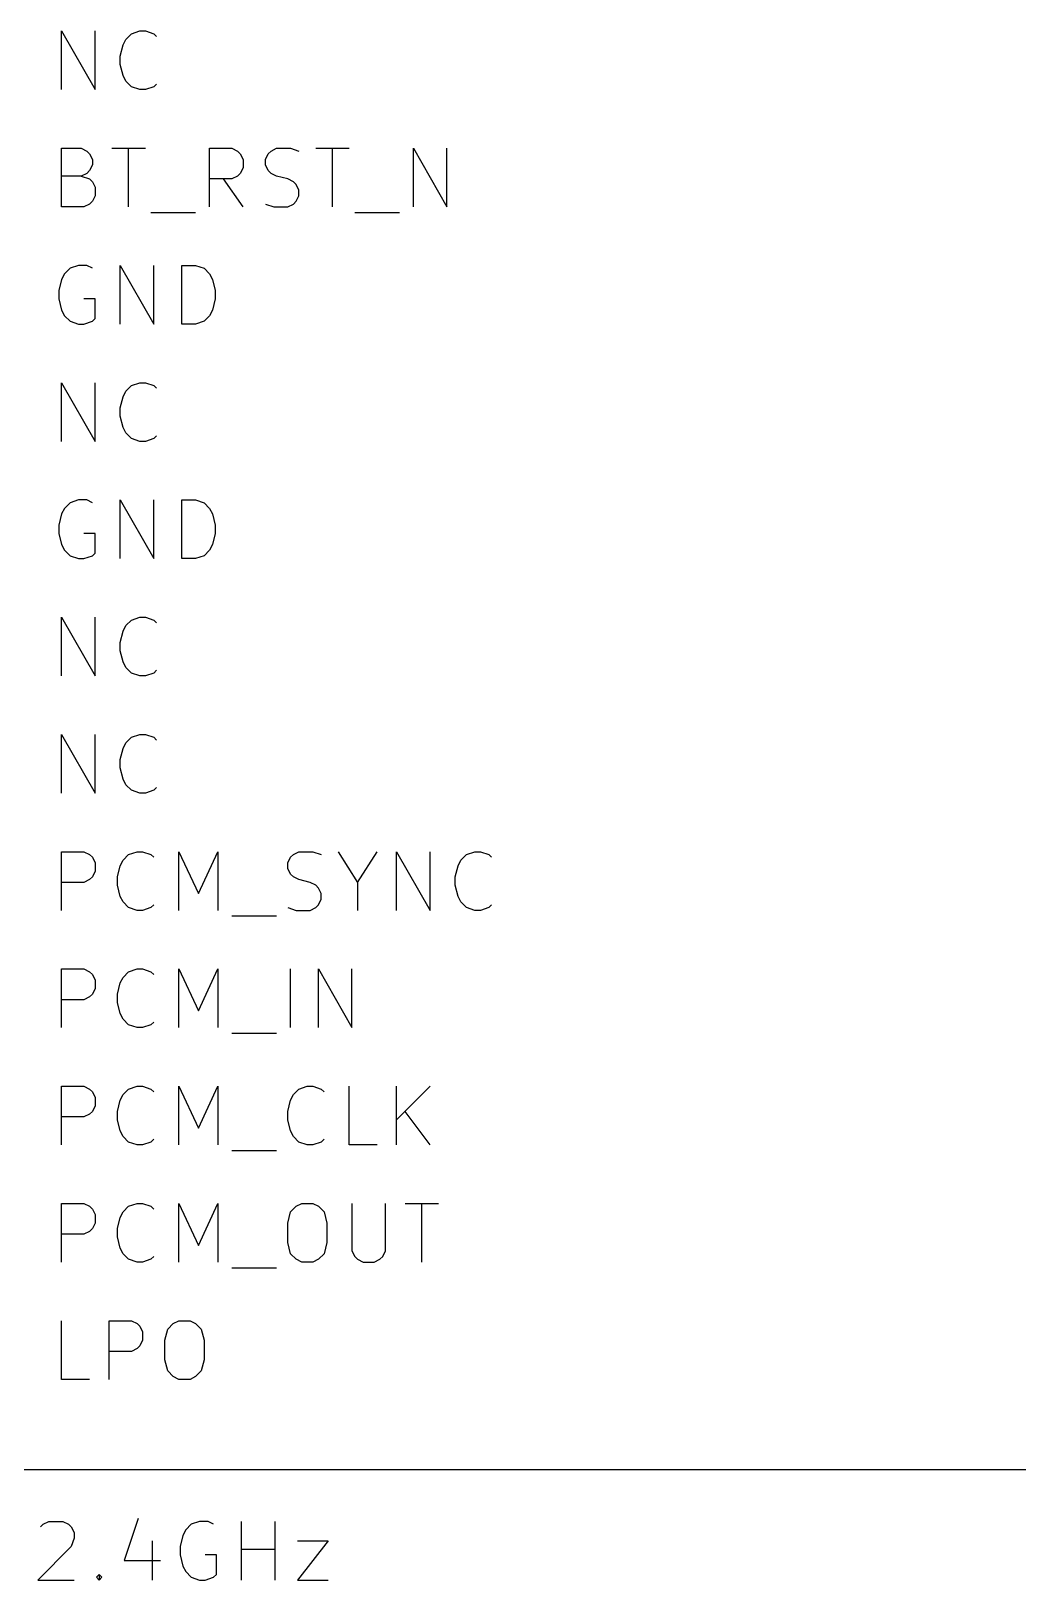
# Model space of a CAD drawing. Header units: millimetres. Extents: x 6 to 276, y -192 to -5.
# Drawn here: x 106.83 to 128.19, y -109.07 to -75.52 of the extents above; entities that cross this region are included whole.
import ezdxf

# ---------------------------------------------------------------- set-up
doc = ezdxf.new("R2010")
doc.units = ezdxf.units.MM
doc.layers.add('GREENSIXTYFIVE', color=129, linetype='CONTINUOUS')
doc.layers.add('RED', color=14, linetype='CONTINUOUS')

msp = doc.modelspace()

# ---------------------------------------------------------------- linework, layer by layer
at = {"layer": 'GREENSIXTYFIVE', "linetype": 'CONTINUOUS'}
for p, q in [((107.4903, -76.7875), (107.4903, -75.5175)), ((107.4903, -75.5175), (108.216, -76.7875)), ((108.216, -76.7875), (108.216, -75.5175)), ((108.7604, -76.0618), (108.8208, -75.8199)), ((108.8208, -75.8199), (108.8813, -75.699)), ((108.8813, -75.699), (109.0023, -75.578)), ((109.0023, -75.578), (109.1837, -75.5175)), ((109.1837, -75.5175), (109.3046, -75.5175)), ((109.3046, -75.5175), (109.4861, -75.578)), ((109.4861, -75.578), (109.5465, -75.6385)), ((108.7604, -76.2432), (108.7604, -76.0618)), ((108.8208, -76.4851), (108.7604, -76.2432)), ((108.8813, -76.6061), (108.8208, -76.4851)), ((109.0023, -76.7271), (108.8813, -76.6061)), ((109.1837, -76.7875), (109.0023, -76.7271)), ((109.3046, -76.7875), (109.1837, -76.7875)), ((109.4861, -76.7271), (109.3046, -76.7875)), ((109.5465, -76.6666), (109.4861, -76.7271)), ((107.4903, -79.3275), (107.4903, -78.0575)), ((107.4903, -78.0575), (107.9137, -78.0575)), ((107.9137, -78.0575), (108.0346, -78.118)), ((108.0346, -78.118), (108.0951, -78.1785)), ((108.0951, -78.1785), (108.1556, -78.2994)), ((108.5789, -78.0575), (109.3046, -78.0575)), ((108.9418, -79.3275), (108.9418, -78.0575)), ((110.6955, -79.3275), (110.6955, -78.0575)), ((110.6955, -78.0575), (111.1793, -78.0575)), ((111.1793, -78.0575), (111.3003, -78.118)), ((111.3003, -78.118), (111.3608, -78.1785)), ((111.3608, -78.1785), (111.4212, -78.2994)), ((111.9051, -78.2994), (111.9655, -78.1785)), ((111.9655, -78.1785), (112.026, -78.118)), ((112.026, -78.118), (112.147, -78.0575)), ((112.147, -78.0575), (112.4493, -78.0575)), ((112.4493, -78.0575), (112.6308, -78.118)), ((112.9936, -78.0575), (113.7193, -78.0575)), ((113.3565, -79.3275), (113.3565, -78.0575)), ((115.1102, -79.3275), (115.1102, -78.0575)), ((115.1102, -78.0575), (115.8359, -79.3275)), ((115.8359, -79.3275), (115.8359, -78.0575)), ((108.1556, -78.4204), (108.0951, -78.5413)), ((108.1556, -78.2994), (108.1556, -78.4204)), ((111.4212, -78.4809), (111.3608, -78.6018)), ((111.4212, -78.2994), (111.4212, -78.4809)), ((111.9051, -78.4204), (111.9051, -78.2994)), ((111.9655, -78.5413), (111.9051, -78.4204)), ((107.9137, -78.6623), (107.4903, -78.6623)), ((108.0346, -78.6018), (107.9137, -78.6623)), ((107.9137, -78.6623), (108.0951, -78.7228)), ((108.0951, -78.5413), (108.0346, -78.6018)), ((108.0951, -78.7228), (108.1556, -78.7832)), ((108.1556, -78.7832), (108.216, -78.9042)), ((111.1793, -78.7228), (110.6955, -78.7228)), ((111.4212, -79.3275), (110.9979, -78.7228)), ((111.3003, -78.6623), (111.1793, -78.7228)), ((111.3608, -78.6018), (111.3003, -78.6623)), ((112.026, -78.6018), (111.9655, -78.5413)), ((112.147, -78.6623), (112.026, -78.6018)), ((112.3889, -78.7228), (112.147, -78.6623)), ((112.5098, -78.7832), (112.3889, -78.7228)), ((112.5703, -78.8437), (112.5098, -78.7832)), ((112.6308, -78.9647), (112.5703, -78.8437)), ((108.216, -79.0856), (108.1556, -79.2066)), ((108.216, -78.9042), (108.216, -79.0856)), ((112.5703, -79.2066), (112.6308, -79.0856)), ((112.6308, -79.0856), (112.6308, -78.9647)), ((107.9741, -79.3275), (107.4903, -79.3275)), ((108.0951, -79.2671), (107.9741, -79.3275)), ((108.1556, -79.2066), (108.0951, -79.2671)), ((109.4256, -79.4485), (110.3932, -79.4485)), ((111.9051, -79.2671), (112.0865, -79.3275)), ((112.0865, -79.3275), (112.3889, -79.3275)), ((112.3889, -79.3275), (112.5098, -79.2671)), ((112.5098, -79.2671), (112.5703, -79.2066)), ((113.8403, -79.4485), (114.8079, -79.4485)), ((107.5508, -80.779), (107.4903, -80.8999)), ((107.6718, -80.658), (107.5508, -80.779)), ((107.8532, -80.5975), (107.6718, -80.658)), ((108.0346, -80.5975), (107.8532, -80.5975)), ((108.1556, -80.658), (108.0346, -80.5975)), ((108.7603, -81.8675), (108.7603, -80.5975)), ((108.7603, -80.5975), (109.486, -81.8675)), ((109.486, -81.8675), (109.486, -80.5975)), ((110.0908, -81.8675), (110.0908, -80.5975)), ((110.0908, -80.5975), (110.3932, -80.5975)), ((110.3932, -80.5975), (110.5746, -80.658)), ((110.5746, -80.658), (110.6956, -80.779)), ((110.6956, -80.779), (110.7561, -80.8999)), ((107.4903, -80.8999), (107.4299, -81.1418)), ((107.4299, -81.1418), (107.4299, -81.3232)), ((110.7561, -80.8999), (110.8165, -81.1418)), ((110.8165, -81.1418), (110.8165, -81.3232)), ((107.4299, -81.3232), (107.4903, -81.5651)), ((108.216, -81.3232), (107.9741, -81.3232)), ((108.216, -81.7466), (108.216, -81.3232)), ((110.8165, -81.3232), (110.7561, -81.5651)), ((107.4903, -81.5651), (107.5508, -81.6861)), ((107.5508, -81.6861), (107.6718, -81.8071)), ((107.6718, -81.8071), (107.8532, -81.8675)), ((107.8532, -81.8675), (107.9741, -81.8675)), ((107.9741, -81.8675), (108.1556, -81.8071)), ((108.1556, -81.8071), (108.216, -81.7466)), ((110.3932, -81.8675), (110.0908, -81.8675)), ((110.5746, -81.8071), (110.3932, -81.8675)), ((110.6956, -81.6861), (110.5746, -81.8071)), ((110.7561, -81.5651), (110.6956, -81.6861)), ((107.4903, -84.4075), (107.4903, -83.1375)), ((107.4903, -83.1375), (108.216, -84.4075)), ((108.216, -84.4075), (108.216, -83.1375)), ((108.8813, -83.319), (109.0023, -83.198)), ((109.0023, -83.198), (109.1837, -83.1375)), ((109.1837, -83.1375), (109.3046, -83.1375)), ((109.3046, -83.1375), (109.4861, -83.198)), ((109.4861, -83.198), (109.5465, -83.2585)), ((108.7604, -83.6818), (108.8208, -83.4399)), ((108.8208, -83.4399), (108.8813, -83.319)), ((108.7604, -83.8632), (108.7604, -83.6818)), ((108.8208, -84.1051), (108.7604, -83.8632)), ((108.8813, -84.2261), (108.8208, -84.1051)), ((109.0023, -84.3471), (108.8813, -84.2261)), ((109.1837, -84.4075), (109.0023, -84.3471)), ((109.3046, -84.4075), (109.1837, -84.4075)), ((109.4861, -84.3471), (109.3046, -84.4075)), ((109.5465, -84.2866), (109.4861, -84.3471)), ((107.5508, -85.859), (107.4903, -85.9799)), ((107.6718, -85.738), (107.5508, -85.859)), ((107.8532, -85.6775), (107.6718, -85.738)), ((108.0346, -85.6775), (107.8532, -85.6775)), ((108.1556, -85.738), (108.0346, -85.6775)), ((108.7603, -86.9475), (108.7603, -85.6775)), ((108.7603, -85.6775), (109.486, -86.9475)), ((109.486, -86.9475), (109.486, -85.6775)), ((110.0908, -86.9475), (110.0908, -85.6775)), ((110.0908, -85.6775), (110.3932, -85.6775)), ((110.3932, -85.6775), (110.5746, -85.738)), ((110.5746, -85.738), (110.6956, -85.859)), ((110.6956, -85.859), (110.7561, -85.9799)), ((107.4903, -85.9799), (107.4299, -86.2218)), ((107.4299, -86.2218), (107.4299, -86.4032)), ((110.7561, -85.9799), (110.8165, -86.2218)), ((110.8165, -86.2218), (110.8165, -86.4032)), ((107.4299, -86.4032), (107.4903, -86.6451)), ((108.216, -86.4032), (107.9741, -86.4032)), ((108.216, -86.8266), (108.216, -86.4032)), ((110.8165, -86.4032), (110.7561, -86.6451)), ((107.4903, -86.6451), (107.5508, -86.7661)), ((107.5508, -86.7661), (107.6718, -86.8871)), ((107.6718, -86.8871), (107.8532, -86.9475)), ((107.9741, -86.9475), (108.1556, -86.8871)), ((108.1556, -86.8871), (108.216, -86.8266)), ((110.5746, -86.8871), (110.3932, -86.9475)), ((110.6956, -86.7661), (110.5746, -86.8871)), ((110.7561, -86.6451), (110.6956, -86.7661)), ((107.8532, -86.9475), (107.9741, -86.9475)), ((110.3932, -86.9475), (110.0908, -86.9475)), ((107.4903, -89.4875), (107.4903, -88.2175)), ((107.4903, -88.2175), (108.216, -89.4875)), ((108.216, -89.4875), (108.216, -88.2175)), ((109.0023, -88.278), (109.1837, -88.2175)), ((109.1837, -88.2175), (109.3046, -88.2175)), ((109.3046, -88.2175), (109.4861, -88.278)), ((108.7604, -88.7618), (108.8208, -88.5199)), ((108.8208, -88.5199), (108.8813, -88.399)), ((108.8813, -88.399), (109.0023, -88.278)), ((109.4861, -88.278), (109.5465, -88.3385)), ((108.7604, -88.9432), (108.7604, -88.7618)), ((108.8208, -89.1851), (108.7604, -88.9432)), ((108.8813, -89.3061), (108.8208, -89.1851)), ((109.0023, -89.4271), (108.8813, -89.3061)), ((109.1837, -89.4875), (109.0023, -89.4271)), ((109.3046, -89.4875), (109.1837, -89.4875)), ((109.4861, -89.4271), (109.3046, -89.4875)), ((109.5465, -89.3666), (109.4861, -89.4271)), ((107.4903, -92.0275), (107.4903, -90.7575)), ((107.4903, -90.7575), (108.216, -92.0275)), ((108.216, -92.0275), (108.216, -90.7575)), ((108.8208, -91.0599), (108.8813, -90.939)), ((108.8813, -90.939), (109.0023, -90.818)), ((109.0023, -90.818), (109.1837, -90.7575)), ((109.1837, -90.7575), (109.3046, -90.7575)), ((109.3046, -90.7575), (109.4861, -90.818)), ((109.4861, -90.818), (109.5465, -90.8785)), ((108.7604, -91.3018), (108.8208, -91.0599)), ((108.7604, -91.4832), (108.7604, -91.3018)), ((108.8208, -91.7251), (108.7604, -91.4832)), ((108.8813, -91.8461), (108.8208, -91.7251)), ((109.0023, -91.9671), (108.8813, -91.8461)), ((109.5465, -91.9066), (109.4861, -91.9671)), ((109.1837, -92.0275), (109.0023, -91.9671)), ((109.3046, -92.0275), (109.1837, -92.0275)), ((109.4861, -91.9671), (109.3046, -92.0275)), ((107.4903, -94.5675), (107.4903, -93.2975)), ((107.4903, -93.2975), (107.9741, -93.2975)), ((107.9741, -93.2975), (108.0951, -93.358)), ((108.0951, -93.358), (108.1556, -93.4185)), ((108.1556, -93.4185), (108.216, -93.5394)), ((108.216, -93.5394), (108.216, -93.7209)), ((108.6999, -93.8418), (108.7603, -93.5999)), ((108.7603, -93.5999), (108.8208, -93.479)), ((108.8208, -93.479), (108.9418, -93.358)), ((108.9418, -93.358), (109.1232, -93.2975)), ((109.1232, -93.2975), (109.2441, -93.2975)), ((109.2441, -93.2975), (109.4256, -93.358)), ((109.4256, -93.358), (109.486, -93.4185)), ((110.0303, -94.5675), (110.0303, -93.2975)), ((110.0303, -93.2975), (110.4537, -94.2047)), ((110.4537, -94.2047), (110.877, -93.2975)), ((110.877, -93.2975), (110.877, -94.5675)), ((112.3889, -93.5394), (112.4493, -93.4185)), ((112.3889, -93.6604), (112.3889, -93.5394)), ((112.4493, -93.4185), (112.5098, -93.358)), ((112.5098, -93.358), (112.6308, -93.2975)), ((112.6308, -93.2975), (112.9331, -93.2975)), ((112.9331, -93.2975), (113.1146, -93.358)), ((113.4774, -93.2975), (113.9007, -93.9628)), ((113.9007, -93.9628), (114.3241, -93.2975)), ((114.7474, -94.5675), (114.7474, -93.2975)), ((114.7474, -93.2975), (115.4731, -94.5675)), ((115.4731, -94.5675), (115.4731, -93.2975)), ((116.0175, -93.8418), (116.0779, -93.5999)), ((116.0779, -93.5999), (116.1384, -93.479)), ((116.1384, -93.479), (116.2594, -93.358)), ((116.2594, -93.358), (116.4408, -93.2975)), ((116.4408, -93.2975), (116.5617, -93.2975)), ((116.5617, -93.2975), (116.7432, -93.358)), ((116.7432, -93.358), (116.8036, -93.4185)), ((108.0951, -93.9023), (107.9741, -93.9628)), ((108.1556, -93.8418), (108.0951, -93.9023)), ((108.216, -93.7209), (108.1556, -93.8418)), ((108.6999, -94.0232), (108.6999, -93.8418)), ((112.4493, -93.7813), (112.3889, -93.6604)), ((112.5098, -93.8418), (112.4493, -93.7813)), ((112.6308, -93.9023), (112.5098, -93.8418)), ((112.8727, -93.9628), (112.6308, -93.9023)), ((116.0175, -94.0232), (116.0175, -93.8418)), ((107.9741, -93.9628), (107.4903, -93.9628)), ((108.7603, -94.2651), (108.6999, -94.0232)), ((108.8208, -94.3861), (108.7603, -94.2651)), ((112.9936, -94.0232), (112.8727, -93.9628)), ((113.0541, -94.0837), (112.9936, -94.0232)), ((113.1146, -94.2047), (113.0541, -94.0837)), ((113.1146, -94.3256), (113.1146, -94.2047)), ((113.9007, -93.9628), (113.9007, -94.5675)), ((116.0779, -94.2651), (116.0175, -94.0232)), ((116.1384, -94.3861), (116.0779, -94.2651)), ((108.9418, -94.5071), (108.8208, -94.3861)), ((109.1232, -94.5675), (108.9418, -94.5071)), ((109.2441, -94.5675), (109.1232, -94.5675)), ((109.4256, -94.5071), (109.2441, -94.5675)), ((109.486, -94.4466), (109.4256, -94.5071)), ((112.3889, -94.5071), (112.5703, -94.5675)), ((112.5703, -94.5675), (112.8727, -94.5675)), ((112.8727, -94.5675), (112.9936, -94.5071)), ((112.9936, -94.5071), (113.0541, -94.4466)), ((113.0541, -94.4466), (113.1146, -94.3256)), ((116.2594, -94.5071), (116.1384, -94.3861)), ((116.4408, -94.5675), (116.2594, -94.5071)), ((116.5617, -94.5675), (116.4408, -94.5675)), ((116.7432, -94.5071), (116.5617, -94.5675)), ((116.8036, -94.4466), (116.7432, -94.5071)), ((111.1794, -94.6885), (112.147, -94.6885)), ((107.4903, -97.1075), (107.4903, -95.8375)), ((107.4903, -95.8375), (107.9741, -95.8375)), ((107.9741, -95.8375), (108.0951, -95.898)), ((108.0951, -95.898), (108.1556, -95.9585)), ((108.1556, -95.9585), (108.216, -96.0794)), ((108.8208, -96.019), (108.9418, -95.898)), ((108.9418, -95.898), (109.1232, -95.8375)), ((109.1232, -95.8375), (109.2441, -95.8375)), ((109.2441, -95.8375), (109.4256, -95.898)), ((109.4256, -95.898), (109.486, -95.9585)), ((110.0303, -97.1075), (110.0303, -95.8375)), ((110.0303, -95.8375), (110.4537, -96.7447)), ((110.4537, -96.7447), (110.877, -95.8375)), ((110.877, -95.8375), (110.877, -97.1075)), ((112.4493, -97.1075), (112.4493, -95.8375)), ((113.0541, -97.1075), (113.0541, -95.8375)), ((113.0541, -95.8375), (113.7798, -97.1075)), ((113.7798, -97.1075), (113.7798, -95.8375)), ((108.216, -96.2609), (108.1556, -96.3818)), ((108.216, -96.0794), (108.216, -96.2609)), ((108.6999, -96.3818), (108.7603, -96.1399)), ((108.7603, -96.1399), (108.8208, -96.019)), ((107.9741, -96.5028), (107.4903, -96.5028)), ((108.0951, -96.4423), (107.9741, -96.5028)), ((108.1556, -96.3818), (108.0951, -96.4423)), ((108.6999, -96.5632), (108.6999, -96.3818)), ((108.7603, -96.8051), (108.6999, -96.5632)), ((108.8208, -96.9261), (108.7603, -96.8051)), ((108.9418, -97.0471), (108.8208, -96.9261)), ((109.1232, -97.1075), (108.9418, -97.0471)), ((109.2441, -97.1075), (109.1232, -97.1075)), ((109.4256, -97.0471), (109.2441, -97.1075)), ((109.486, -96.9866), (109.4256, -97.0471)), ((111.1794, -97.2285), (112.147, -97.2285)), ((107.4903, -99.6475), (107.4903, -98.3775)), ((107.4903, -98.3775), (107.9741, -98.3775)), ((107.9741, -98.3775), (108.0951, -98.438)), ((108.0951, -98.438), (108.1556, -98.4985)), ((108.1556, -98.4985), (108.216, -98.6194)), ((108.216, -98.6194), (108.216, -98.8009)), ((108.7603, -98.6799), (108.8208, -98.559)), ((108.8208, -98.559), (108.9418, -98.438)), ((108.9418, -98.438), (109.1232, -98.3775)), ((109.1232, -98.3775), (109.2441, -98.3775)), ((109.2441, -98.3775), (109.4256, -98.438)), ((109.4256, -98.438), (109.486, -98.4985)), ((110.0303, -99.6475), (110.0303, -98.3775)), ((110.0303, -98.3775), (110.4537, -99.2847)), ((110.4537, -99.2847), (110.877, -98.3775)), ((110.877, -98.3775), (110.877, -99.6475)), ((112.4493, -98.6799), (112.5098, -98.559)), ((112.5098, -98.559), (112.6308, -98.438)), ((112.6308, -98.438), (112.8122, -98.3775)), ((112.8122, -98.3775), (112.9331, -98.3775)), ((112.9331, -98.3775), (113.1146, -98.438)), ((113.1146, -98.438), (113.175, -98.4985)), ((113.7193, -99.6475), (113.7193, -98.3775)), ((114.7474, -99.6475), (114.7474, -98.3775)), ((115.4731, -98.3775), (114.7474, -99.1032)), ((108.0951, -98.9823), (107.9741, -99.0428)), ((108.1556, -98.9218), (108.0951, -98.9823)), ((108.216, -98.8009), (108.1556, -98.9218)), ((108.6999, -98.9218), (108.7603, -98.6799)), ((108.6999, -99.1032), (108.6999, -98.9218)), ((112.3889, -98.9218), (112.4493, -98.6799)), ((112.3889, -99.1032), (112.3889, -98.9218)), ((115.4731, -99.6475), (114.9289, -98.9218)), ((107.9741, -99.0428), (107.4903, -99.0428)), ((108.7603, -99.3451), (108.6999, -99.1032)), ((112.4493, -99.3451), (112.3889, -99.1032)), ((108.8208, -99.4661), (108.7603, -99.3451)), ((108.9418, -99.5871), (108.8208, -99.4661)), ((109.1232, -99.6475), (108.9418, -99.5871)), ((109.2441, -99.6475), (109.1232, -99.6475)), ((109.4256, -99.5871), (109.2441, -99.6475)), ((109.486, -99.5266), (109.4256, -99.5871)), ((112.5098, -99.4661), (112.4493, -99.3451)), ((112.6308, -99.5871), (112.5098, -99.4661)), ((112.8122, -99.6475), (112.6308, -99.5871)), ((112.9331, -99.6475), (112.8122, -99.6475)), ((113.1146, -99.5871), (112.9331, -99.6475)), ((113.175, -99.5266), (113.1146, -99.5871)), ((114.3241, -99.6475), (113.7193, -99.6475)), ((111.1794, -99.7685), (112.147, -99.7685)), ((107.4903, -102.1875), (107.4903, -100.9175)), ((107.4903, -100.9175), (107.9741, -100.9175)), ((107.9741, -100.9175), (108.0951, -100.978)), ((108.0951, -100.978), (108.1556, -101.0385)), ((108.8208, -101.099), (108.9418, -100.978)), ((108.9418, -100.978), (109.1232, -100.9175)), ((109.1232, -100.9175), (109.2441, -100.9175)), ((109.2441, -100.9175), (109.4256, -100.978)), ((109.4256, -100.978), (109.486, -101.0385)), ((110.0303, -102.1875), (110.0303, -100.9175)), ((110.0303, -100.9175), (110.4537, -101.8247)), ((110.4537, -101.8247), (110.877, -100.9175)), ((110.877, -100.9175), (110.877, -102.1875)), ((112.4493, -101.099), (112.5703, -100.978)), ((112.5703, -100.978), (112.6912, -100.9175)), ((112.6912, -100.9175), (112.9331, -100.9175)), ((112.9331, -100.9175), (113.0541, -100.978)), ((113.0541, -100.978), (113.175, -101.099)), ((113.7798, -100.9175), (113.7798, -101.9456)), ((114.5055, -101.9456), (114.5055, -100.9175)), ((114.9289, -100.9175), (115.6546, -100.9175)), ((115.2918, -102.1875), (115.2918, -100.9175)), ((108.1556, -101.0385), (108.216, -101.1594)), ((108.216, -101.3409), (108.1556, -101.4618)), ((108.216, -101.1594), (108.216, -101.3409)), ((108.6999, -101.4618), (108.7603, -101.2199)), ((108.7603, -101.2199), (108.8208, -101.099)), ((112.3889, -101.3409), (112.4493, -101.099)), ((112.3889, -101.7642), (112.3889, -101.3409)), ((113.175, -101.099), (113.2355, -101.3409)), ((113.2355, -101.3409), (113.2355, -101.7642)), ((107.9741, -101.5828), (107.4903, -101.5828)), ((108.0951, -101.5223), (107.9741, -101.5828)), ((108.1556, -101.4618), (108.0951, -101.5223)), ((108.6999, -101.6432), (108.6999, -101.4618)), ((108.7603, -101.8851), (108.6999, -101.6432)), ((108.8208, -102.0061), (108.7603, -101.8851)), ((108.9418, -102.1271), (108.8208, -102.0061)), ((112.4493, -102.0061), (112.3889, -101.7642)), ((112.5703, -102.1271), (112.4493, -102.0061)), ((113.175, -102.0061), (113.0541, -102.1271)), ((113.2355, -101.7642), (113.175, -102.0061)), ((113.7798, -101.9456), (113.8403, -102.0666)), ((114.4451, -102.0666), (114.5055, -101.9456)), ((109.1232, -102.1875), (108.9418, -102.1271)), ((109.2441, -102.1875), (109.1232, -102.1875)), ((109.4256, -102.1271), (109.2441, -102.1875)), ((109.486, -102.0666), (109.4256, -102.1271)), ((111.1794, -102.3085), (112.147, -102.3085)), ((112.6912, -102.1875), (112.5703, -102.1271)), ((112.9331, -102.1875), (112.6912, -102.1875)), ((113.0541, -102.1271), (112.9331, -102.1875)), ((113.8403, -102.0666), (113.9008, -102.1271)), ((113.9008, -102.1271), (114.0217, -102.1875)), ((114.0217, -102.1875), (114.2636, -102.1875)), ((114.2636, -102.1875), (114.3846, -102.1271)), ((114.3846, -102.1271), (114.4451, -102.0666)), ((107.4903, -104.7275), (107.4903, -103.4575)), ((108.5184, -104.7275), (108.5184, -103.4575)), ((108.5184, -103.4575), (109.0022, -103.4575)), ((109.0022, -103.4575), (109.1232, -103.518)), ((109.1232, -103.518), (109.1837, -103.5785)), ((109.1837, -103.5785), (109.2441, -103.6994)), ((109.728, -103.8809), (109.7884, -103.639)), ((109.7884, -103.639), (109.9094, -103.518)), ((109.9094, -103.518), (110.0303, -103.4575)), ((110.0303, -103.4575), (110.2722, -103.4575)), ((110.2722, -103.4575), (110.3932, -103.518)), ((110.3932, -103.518), (110.5141, -103.639)), ((110.5141, -103.639), (110.5746, -103.8809)), ((109.1837, -104.0018), (109.1232, -104.0623)), ((109.2441, -103.8809), (109.1837, -104.0018)), ((109.2441, -103.6994), (109.2441, -103.8809)), ((109.728, -104.3042), (109.728, -103.8809)), ((110.5746, -103.8809), (110.5746, -104.3042)), ((109.0022, -104.1228), (108.5184, -104.1228)), ((109.1232, -104.0623), (109.0022, -104.1228)), ((109.7884, -104.5461), (109.728, -104.3042)), ((110.5746, -104.3042), (110.5141, -104.5461)), ((109.9094, -104.6671), (109.7884, -104.5461)), ((110.0303, -104.7275), (109.9094, -104.6671)), ((110.3932, -104.6671), (110.2722, -104.7275)), ((110.5141, -104.5461), (110.3932, -104.6671)), ((108.0951, -104.7275), (107.4903, -104.7275)), ((110.2722, -104.7275), (110.0303, -104.7275)), ((107.0331, -107.9254), (107.0935, -107.8649)), ((107.0935, -107.8649), (107.2145, -107.8044)), ((107.2145, -107.8044), (107.5169, -107.8044)), ((107.5169, -107.8044), (107.6378, -107.8649)), ((107.6378, -107.8649), (107.6983, -107.9254)), ((107.6983, -107.9254), (107.7588, -108.0463)), ((107.7588, -108.0463), (107.7588, -108.1673)), ((109.1497, -107.744), (108.8474, -108.6511)), ((110.1778, -107.9859), (110.1173, -108.1068)), ((110.2988, -107.8649), (110.1778, -107.9859)), ((110.4802, -107.8044), (110.2988, -107.8649)), ((110.6616, -107.8044), (110.4802, -107.8044)), ((110.7826, -107.8649), (110.6616, -107.8044)), ((111.3873, -109.0744), (111.3873, -107.8044)), ((112.113, -109.0744), (112.113, -107.8044)), ((107.6983, -108.3487), (106.9726, -109.0744)), ((107.7588, -108.1673), (107.6983, -108.3487)), ((109.4521, -108.2278), (109.4521, -109.0744)), ((110.1173, -108.1068), (110.0569, -108.3487)), ((110.0569, -108.3487), (110.0569, -108.5301)), ((112.5969, -108.2278), (113.2621, -108.2278)), ((113.2621, -108.2278), (112.5969, -109.0744)), ((108.8474, -108.6511), (109.6335, -108.6511)), ((110.0569, -108.5301), (110.1173, -108.772)), ((110.843, -108.5301), (110.6011, -108.5301)), ((110.843, -108.9535), (110.843, -108.5301)), ((111.3873, -108.4092), (112.113, -108.4092)), ((108.2426, -109.014), (108.303, -108.9535)), ((108.303, -109.0744), (108.2426, -109.014)), ((108.303, -108.9535), (108.3635, -109.014)), ((108.303, -108.9535), (108.303, -109.0744)), ((108.3635, -109.014), (108.303, -109.0744)), ((110.1173, -108.772), (110.1778, -108.893)), ((110.1778, -108.893), (110.2988, -109.014)), ((110.2988, -109.014), (110.4802, -109.0744)), ((110.6011, -109.0744), (110.7826, -109.014)), ((110.7826, -109.014), (110.843, -108.9535)), ((106.9726, -109.0744), (107.7588, -109.0744)), ((110.4802, -109.0744), (110.6011, -109.0744)), ((112.5969, -109.0744), (113.2621, -109.0744))]:
    msp.add_line(p, q, dxfattribs=at)
at = {"layer": 'RED', "linetype": 'CONTINUOUS'}
msp.add_line((106.68, -106.68), (149.86, -106.68), dxfattribs=at)

doc.saveas('drawing.dxf')
